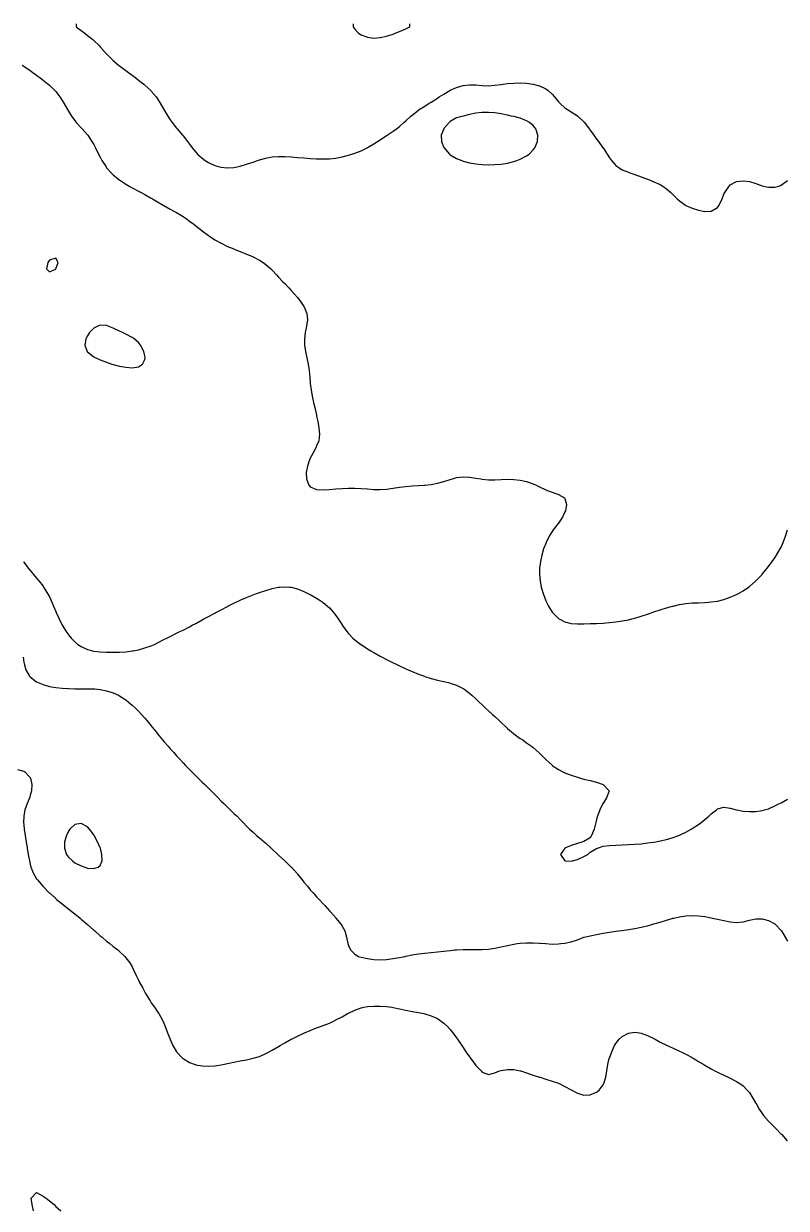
# Model space of a CAD drawing. Header units: inches. Extents: x 2679276 to 2679656, y 1246784 to 1247152.
# Drawn here: x 2679466.7 to 2679526.7, y 1247059 to 1247152 of the extents above; entities that cross this region are included whole.
import ezdxf

# ---------------------------------------------------------------- set-up
doc = ezdxf.new("R2010")
doc.units = ezdxf.units.IN
doc.header["$MEASUREMENT"] = 0
for name, color, linetype in [('434', 7, 'Continuous'), ('435', 7, 'Continuous'), ('436', 7, 'Continuous'), ('437', 7, 'Continuous'), ('438', 7, 'Continuous'), ('439', 7, 'Continuous'), ('440', 7, 'Continuous')]:
    doc.layers.add(name, color=color, linetype=linetype)

msp = doc.modelspace()

# ---------------------------------------------------------------- linework, layer by layer
at = {"layer": '434', "elevation": 434}
msp.add_lwpolyline([(2679492.623, 1247152), (2679492.623, 1247151.75), (2679492.75, 1247151.558), (2679493.026, 1247151.25), (2679493.25, 1247151.115), (2679493.75, 1247150.936), (2679494.25, 1247150.872), (2679494.75, 1247150.905), (2679495.25, 1247151.016), (2679495.75, 1247151.183), (2679495.91, 1247151.25), (2679496.25, 1247151.379), (2679496.75, 1247151.591), (2679497.068, 1247151.75), (2679497.068, 1247152)], dxfattribs=at)
at = {"layer": '435', "elevation": 435}
for points in [[(2679470.843, 1247152), (2679470.843, 1247151.75), (2679471.25, 1247151.453), (2679471.528, 1247151.25), (2679471.75, 1247151.084), (2679472.165, 1247150.75), (2679472.25, 1247150.674), (2679472.688, 1247150.25), (2679472.75, 1247150.181), (2679473.145, 1247149.75), (2679473.25, 1247149.626), (2679473.62, 1247149.25), (2679473.75, 1247149.122), (2679474.191, 1247148.75), (2679474.25, 1247148.702), (2679474.75, 1247148.336), (2679474.871, 1247148.25), (2679475.25, 1247147.965), (2679475.539, 1247147.75), (2679475.75, 1247147.575), (2679476.161, 1247147.25), (2679476.25, 1247147.166), (2679476.71, 1247146.75), (2679476.75, 1247146.707), (2679477.141, 1247146.25), (2679477.25, 1247146.102), (2679477.466, 1247145.75), (2679477.75, 1247145.258), (2679477.754, 1247145.25), (2679478.048, 1247144.75), (2679478.25, 1247144.457), (2679478.391, 1247144.25), (2679478.75, 1247143.795), (2679478.786, 1247143.75), (2679479.205, 1247143.25), (2679479.25, 1247143.194), (2679479.602, 1247142.75), (2679479.75, 1247142.549), (2679479.978, 1247142.25), (2679480.25, 1247141.914), (2679480.397, 1247141.75), (2679480.75, 1247141.426), (2679480.978, 1247141.25), (2679481.25, 1247141.088), (2679481.75, 1247140.861), (2679482.126, 1247140.75), (2679482.25, 1247140.721), (2679482.75, 1247140.675), (2679483.25, 1247140.702), (2679483.506, 1247140.75), (2679483.75, 1247140.805), (2679484.25, 1247140.964), (2679484.75, 1247141.137), (2679485.095, 1247141.25), (2679485.25, 1247141.303), (2679485.75, 1247141.441), (2679486.25, 1247141.532), (2679486.75, 1247141.574), (2679487.25, 1247141.572), (2679487.75, 1247141.54), (2679488.25, 1247141.496), (2679488.75, 1247141.452), (2679489.25, 1247141.415), (2679489.75, 1247141.389), (2679490.25, 1247141.38), (2679490.75, 1247141.396), (2679491.25, 1247141.446), (2679491.75, 1247141.536), (2679492.25, 1247141.665), (2679492.517, 1247141.75), (2679492.75, 1247141.827), (2679493.25, 1247142.019), (2679493.722, 1247142.25), (2679493.75, 1247142.265), (2679494.25, 1247142.552), (2679494.538, 1247142.75), (2679494.75, 1247142.887), (2679495.25, 1247143.23), (2679495.279, 1247143.25), (2679495.75, 1247143.546), (2679496.016, 1247143.75), (2679496.25, 1247143.928), (2679496.608, 1247144.25), (2679496.75, 1247144.374), (2679497.157, 1247144.75), (2679497.25, 1247144.826), (2679497.75, 1247145.208), (2679497.809, 1247145.25), (2679498.25, 1247145.525), (2679498.597, 1247145.75), (2679498.75, 1247145.846), (2679499.25, 1247146.162), (2679499.387, 1247146.25), (2679499.75, 1247146.471), (2679500.22, 1247146.75), (2679500.25, 1247146.768), (2679500.75, 1247146.993), (2679501.25, 1247147.147), (2679501.75, 1247147.208), (2679502.25, 1247147.193), (2679502.75, 1247147.144), (2679503.25, 1247147.124), (2679503.75, 1247147.16), (2679504.25, 1247147.229), (2679504.4, 1247147.25), (2679504.75, 1247147.294), (2679505.25, 1247147.335), (2679505.75, 1247147.344), (2679506.25, 1247147.318), (2679506.75, 1247147.253), (2679506.763, 1247147.25), (2679507.25, 1247147.11), (2679507.75, 1247146.879), (2679507.944, 1247146.75), (2679508.25, 1247146.462), (2679508.443, 1247146.25), (2679508.75, 1247145.871), (2679508.859, 1247145.75), (2679509.25, 1247145.398), (2679509.458, 1247145.25), (2679509.75, 1247145.083), (2679510.25, 1247144.762), (2679510.263, 1247144.75), (2679510.75, 1247144.3), (2679510.789, 1247144.25), (2679511.17, 1247143.75), (2679511.25, 1247143.645), (2679511.521, 1247143.25), (2679511.75, 1247142.937), (2679511.887, 1247142.75), (2679512.245, 1247142.25), (2679512.25, 1247142.242), (2679512.573, 1247141.75), (2679512.75, 1247141.472), (2679512.922, 1247141.25), (2679513.25, 1247140.87), (2679513.408, 1247140.75), (2679513.75, 1247140.532), (2679514.25, 1247140.326), (2679514.445, 1247140.25), (2679514.75, 1247140.149), (2679515.25, 1247139.965), (2679515.75, 1247139.78), (2679515.825, 1247139.75), (2679516.25, 1247139.588), (2679516.75, 1247139.369), (2679516.95, 1247139.25), (2679517.25, 1247139.042), (2679517.57, 1247138.75), (2679517.75, 1247138.57), (2679518.071, 1247138.25), (2679518.25, 1247138.087), (2679518.72, 1247137.75), (2679518.75, 1247137.731), (2679519.25, 1247137.504), (2679519.75, 1247137.353), (2679520.25, 1247137.258), (2679520.75, 1247137.27), (2679521.25, 1247137.573), (2679521.387, 1247137.75), (2679521.614, 1247138.25), (2679521.75, 1247138.616), (2679521.809, 1247138.75), (2679522.161, 1247139.25), (2679522.25, 1247139.336), (2679522.75, 1247139.593), (2679523.25, 1247139.66), (2679523.75, 1247139.597), (2679524.25, 1247139.454), (2679524.75, 1247139.274), (2679524.853, 1247139.25), (2679525.25, 1247139.161), (2679525.75, 1247139.168), (2679526.053, 1247139.25), (2679526.25, 1247139.322), (2679526.75, 1247139.678)], [(2679505.25, 1247141.176), (2679505.471, 1247141.25), (2679505.75, 1247141.35), (2679506.25, 1247141.612), (2679506.443, 1247141.75), (2679506.75, 1247142.084), (2679506.884, 1247142.25), (2679507.099, 1247142.75), (2679507.136, 1247143.25), (2679506.98, 1247143.75), (2679506.75, 1247144.014), (2679506.474, 1247144.25), (2679506.25, 1247144.374), (2679505.75, 1247144.574), (2679505.25, 1247144.704), (2679505.022, 1247144.75), (2679504.75, 1247144.819), (2679504.25, 1247144.921), (2679503.75, 1247144.989), (2679503.25, 1247145.022), (2679502.75, 1247145.012), (2679502.25, 1247144.962), (2679501.75, 1247144.878), (2679501.266, 1247144.75), (2679501.25, 1247144.747), (2679500.75, 1247144.6), (2679500.25, 1247144.326), (2679500.156, 1247144.25), (2679499.75, 1247143.774), (2679499.734, 1247143.75), (2679499.543, 1247143.25), (2679499.549, 1247142.75), (2679499.75, 1247142.266), (2679499.757, 1247142.25), (2679500.191, 1247141.75), (2679500.25, 1247141.705), (2679500.75, 1247141.402), (2679501.15, 1247141.25), (2679501.25, 1247141.211), (2679501.75, 1247141.077), (2679502.25, 1247140.991), (2679502.75, 1247140.94), (2679503.25, 1247140.921), (2679503.75, 1247140.933), (2679504.25, 1247140.976), (2679504.75, 1247141.054), (2679505.25, 1247141.176)]]:
    msp.add_lwpolyline(points, dxfattribs=at)
at = {"layer": '436', "elevation": 436}
for points in [[(2679466.613, 1247148.75), (2679466.75, 1247148.667), (2679467.25, 1247148.316), (2679467.337, 1247148.25), (2679467.75, 1247147.947), (2679468.014, 1247147.75), (2679468.25, 1247147.568), (2679468.649, 1247147.25), (2679468.75, 1247147.16), (2679469.175, 1247146.75), (2679469.25, 1247146.664), (2679469.571, 1247146.25), (2679469.75, 1247145.978), (2679469.889, 1247145.75), (2679470.177, 1247145.25), (2679470.25, 1247145.124), (2679470.485, 1247144.75), (2679470.75, 1247144.39), (2679470.868, 1247144.25), (2679471.25, 1247143.831), (2679471.324, 1247143.75), (2679471.75, 1247143.271), (2679471.766, 1247143.25), (2679472.099, 1247142.75), (2679472.25, 1247142.502), (2679472.376, 1247142.25), (2679472.623, 1247141.75), (2679472.75, 1247141.515), (2679472.88, 1247141.25), (2679473.201, 1247140.75), (2679473.25, 1247140.689), (2679473.63, 1247140.25), (2679473.75, 1247140.134), (2679474.217, 1247139.75), (2679474.25, 1247139.724), (2679474.75, 1247139.387), (2679475.011, 1247139.25), (2679475.25, 1247139.107), (2679475.75, 1247138.855), (2679475.96, 1247138.75), (2679476.25, 1247138.588), (2679476.75, 1247138.309), (2679476.845, 1247138.25), (2679477.25, 1247138.004), (2679477.699, 1247137.75), (2679477.75, 1247137.722), (2679478.25, 1247137.434), (2679478.594, 1247137.25), (2679478.75, 1247137.159), (2679479.25, 1247136.853), (2679479.417, 1247136.75), (2679479.75, 1247136.501), (2679480.106, 1247136.25), (2679480.25, 1247136.127), (2679480.737, 1247135.75), (2679480.75, 1247135.739), (2679481.25, 1247135.353), (2679481.408, 1247135.25), (2679481.75, 1247135.027), (2679482.25, 1247134.75), (2679482.25, 1247134.75), (2679482.75, 1247134.513), (2679483.25, 1247134.307), (2679483.406, 1247134.25), (2679483.75, 1247134.11), (2679484.25, 1247133.911), (2679484.65, 1247133.75), (2679484.75, 1247133.696), (2679485.25, 1247133.426), (2679485.559, 1247133.25), (2679485.75, 1247133.087), (2679486.146, 1247132.75), (2679486.25, 1247132.633), (2679486.612, 1247132.25), (2679486.75, 1247132.105), (2679487.078, 1247131.75), (2679487.25, 1247131.586), (2679487.557, 1247131.25), (2679487.75, 1247131.055), (2679488.017, 1247130.75), (2679488.25, 1247130.483), (2679488.435, 1247130.25), (2679488.75, 1247129.791), (2679488.776, 1247129.75), (2679488.981, 1247129.25), (2679489.025, 1247128.75), (2679488.946, 1247128.25), (2679488.845, 1247127.75), (2679488.785, 1247127.25), (2679488.798, 1247126.75), (2679488.872, 1247126.25), (2679488.972, 1247125.75), (2679489.072, 1247125.25), (2679489.15, 1247124.75), (2679489.205, 1247124.25), (2679489.25, 1247123.783), (2679489.253, 1247123.75), (2679489.313, 1247123.25), (2679489.402, 1247122.75), (2679489.513, 1247122.25), (2679489.627, 1247121.75), (2679489.736, 1247121.25), (2679489.75, 1247121.183), (2679489.838, 1247120.75), (2679489.928, 1247120.25), (2679489.971, 1247119.75), (2679489.915, 1247119.25), (2679489.75, 1247118.842), (2679489.715, 1247118.75), (2679489.444, 1247118.25), (2679489.25, 1247117.87), (2679489.196, 1247117.75), (2679489.023, 1247117.25), (2679488.931, 1247116.75), (2679488.944, 1247116.25), (2679489.138, 1247115.75), (2679489.25, 1247115.631), (2679489.75, 1247115.415), (2679490.25, 1247115.382), (2679490.75, 1247115.413), (2679491.25, 1247115.456), (2679491.75, 1247115.493), (2679492.25, 1247115.516), (2679492.75, 1247115.52), (2679493.25, 1247115.498), (2679493.75, 1247115.459), (2679494.25, 1247115.424), (2679494.75, 1247115.415), (2679495.25, 1247115.449), (2679495.75, 1247115.518), (2679496.25, 1247115.595), (2679496.75, 1247115.66), (2679497.25, 1247115.703), (2679497.75, 1247115.727), (2679498.181, 1247115.75), (2679498.25, 1247115.754), (2679498.75, 1247115.805), (2679499.25, 1247115.903), (2679499.75, 1247116.048), (2679500.25, 1247116.207), (2679500.412, 1247116.25), (2679500.75, 1247116.349), (2679501.25, 1247116.415), (2679501.75, 1247116.393), (2679502.25, 1247116.318), (2679502.647, 1247116.25), (2679502.75, 1247116.232), (2679503.25, 1247116.177), (2679503.75, 1247116.17), (2679504.25, 1247116.191), (2679504.75, 1247116.216), (2679505.25, 1247116.212), (2679505.75, 1247116.155), (2679506.25, 1247116.036), (2679506.75, 1247115.853), (2679506.987, 1247115.75), (2679507.25, 1247115.621), (2679507.75, 1247115.394), (2679508.108, 1247115.25), (2679508.25, 1247115.202), (2679508.75, 1247115.027), (2679509.216, 1247114.75), (2679509.25, 1247114.705), (2679509.387, 1247114.25), (2679509.297, 1247113.75), (2679509.25, 1247113.656), (2679509.062, 1247113.25), (2679508.75, 1247112.773), (2679508.735, 1247112.75), (2679508.338, 1247112.25), (2679508.25, 1247112.127), (2679508.009, 1247111.75), (2679507.776, 1247111.25), (2679507.75, 1247111.182), (2679507.585, 1247110.75), (2679507.439, 1247110.25), (2679507.33, 1247109.75), (2679507.264, 1247109.25), (2679507.252, 1247108.75), (2679507.299, 1247108.25), (2679507.396, 1247107.75), (2679507.539, 1247107.25), (2679507.723, 1247106.75), (2679507.75, 1247106.684), (2679507.961, 1247106.25), (2679508.25, 1247105.784), (2679508.279, 1247105.75), (2679508.75, 1247105.285), (2679508.81, 1247105.25), (2679509.25, 1247105.023), (2679509.75, 1247104.903), (2679510.25, 1247104.861), (2679510.75, 1247104.863), (2679511.25, 1247104.879), (2679511.75, 1247104.899), (2679512.25, 1247104.927), (2679512.75, 1247104.965), (2679513.25, 1247105.019), (2679513.75, 1247105.093), (2679514.25, 1247105.188), (2679514.512, 1247105.25), (2679514.75, 1247105.309), (2679515.25, 1247105.458), (2679515.75, 1247105.627), (2679516.101, 1247105.75), (2679516.25, 1247105.804), (2679516.75, 1247105.976), (2679517.25, 1247106.131), (2679517.7, 1247106.25), (2679517.75, 1247106.264), (2679518.25, 1247106.372), (2679518.75, 1247106.453), (2679519.25, 1247106.502), (2679519.75, 1247106.525), (2679520.25, 1247106.544), (2679520.75, 1247106.58), (2679521.25, 1247106.655), (2679521.637, 1247106.75), (2679521.75, 1247106.778), (2679522.25, 1247106.948), (2679522.75, 1247107.169), (2679522.899, 1247107.25), (2679523.25, 1247107.448), (2679523.684, 1247107.75), (2679523.75, 1247107.798), (2679524.25, 1247108.231), (2679524.269, 1247108.25), (2679524.744, 1247108.75), (2679524.75, 1247108.756), (2679525.158, 1247109.25), (2679525.25, 1247109.368), (2679525.541, 1247109.75), (2679525.75, 1247110.051), (2679525.889, 1247110.25), (2679526.181, 1247110.75), (2679526.25, 1247110.895), (2679526.414, 1247111.25), (2679526.597, 1247111.75), (2679526.75, 1247112.236)], [(2679469.25, 1247132.728), (2679469.271, 1247132.75), (2679469.431, 1247133.25), (2679469.25, 1247133.595), (2679468.75, 1247133.426), (2679468.642, 1247133.25), (2679468.537, 1247132.75), (2679468.75, 1247132.521), (2679469.25, 1247132.728)], [(2679475.75, 1247125.053), (2679476.076, 1247125.25), (2679476.25, 1247125.624), (2679476.275, 1247125.75), (2679476.25, 1247125.908), (2679476.176, 1247126.25), (2679475.914, 1247126.75), (2679475.75, 1247126.953), (2679475.423, 1247127.25), (2679475.25, 1247127.359), (2679474.75, 1247127.618), (2679474.496, 1247127.75), (2679474.25, 1247127.861), (2679473.75, 1247128.091), (2679473.36, 1247128.25), (2679473.25, 1247128.289), (2679472.75, 1247128.314), (2679472.559, 1247128.25), (2679472.25, 1247128.082), (2679471.909, 1247127.75), (2679471.75, 1247127.496), (2679471.615, 1247127.25), (2679471.525, 1247126.75), (2679471.717, 1247126.25), (2679471.75, 1247126.217), (2679472.25, 1247125.844), (2679472.404, 1247125.75), (2679472.75, 1247125.603), (2679473.25, 1247125.404), (2679473.66, 1247125.25), (2679473.75, 1247125.223), (2679474.25, 1247125.098), (2679474.75, 1247125.011), (2679475.25, 1247124.978), (2679475.75, 1247125.053)]]:
    msp.add_lwpolyline(points, dxfattribs=at)
at = {"layer": '437', "elevation": 437}
msp.add_lwpolyline([(2679466.711, 1247109.75), (2679466.75, 1247109.696), (2679467.095, 1247109.25), (2679467.25, 1247109.05), (2679467.503, 1247108.75), (2679467.75, 1247108.448), (2679467.918, 1247108.25), (2679468.25, 1247107.813), (2679468.296, 1247107.75), (2679468.615, 1247107.25), (2679468.75, 1247106.994), (2679468.871, 1247106.75), (2679469.087, 1247106.25), (2679469.25, 1247105.845), (2679469.29, 1247105.75), (2679469.514, 1247105.25), (2679469.75, 1247104.766), (2679469.759, 1247104.75), (2679470.074, 1247104.25), (2679470.25, 1247103.999), (2679470.46, 1247103.75), (2679470.75, 1247103.448), (2679470.997, 1247103.25), (2679471.25, 1247103.08), (2679471.75, 1247102.856), (2679472.139, 1247102.75), (2679472.25, 1247102.726), (2679472.75, 1247102.668), (2679473.25, 1247102.639), (2679473.75, 1247102.631), (2679474.25, 1247102.643), (2679474.75, 1247102.677), (2679475.25, 1247102.735), (2679475.337, 1247102.75), (2679475.75, 1247102.835), (2679476.25, 1247102.969), (2679476.75, 1247103.141), (2679477.002, 1247103.25), (2679477.25, 1247103.366), (2679477.75, 1247103.624), (2679477.987, 1247103.75), (2679478.25, 1247103.883), (2679478.75, 1247104.128), (2679478.999, 1247104.25), (2679479.25, 1247104.371), (2679479.75, 1247104.625), (2679479.978, 1247104.75), (2679480.25, 1247104.898), (2679480.75, 1247105.175), (2679480.885, 1247105.25), (2679481.25, 1247105.44), (2679481.75, 1247105.703), (2679481.841, 1247105.75), (2679482.25, 1247105.964), (2679482.75, 1247106.235), (2679482.78, 1247106.25), (2679483.25, 1247106.488), (2679483.75, 1247106.732), (2679483.792, 1247106.75), (2679484.25, 1247106.944), (2679484.75, 1247107.149), (2679485.015, 1247107.25), (2679485.25, 1247107.335), (2679485.75, 1247107.495), (2679486.25, 1247107.636), (2679486.75, 1247107.743), (2679486.848, 1247107.75), (2679487.25, 1247107.78), (2679487.624, 1247107.75), (2679487.75, 1247107.738), (2679488.25, 1247107.606), (2679488.75, 1247107.404), (2679489.064, 1247107.25), (2679489.25, 1247107.159), (2679489.75, 1247106.877), (2679489.947, 1247106.75), (2679490.25, 1247106.544), (2679490.606, 1247106.25), (2679490.75, 1247106.115), (2679491.073, 1247105.75), (2679491.25, 1247105.519), (2679491.436, 1247105.25), (2679491.75, 1247104.775), (2679491.766, 1247104.75), (2679492.128, 1247104.25), (2679492.25, 1247104.108), (2679492.591, 1247103.75), (2679492.75, 1247103.611), (2679493.219, 1247103.25), (2679493.25, 1247103.229), (2679493.75, 1247102.904), (2679494.002, 1247102.75), (2679494.25, 1247102.605), (2679494.75, 1247102.325), (2679494.894, 1247102.25), (2679495.25, 1247102.057), (2679495.75, 1247101.811), (2679495.887, 1247101.75), (2679496.25, 1247101.564), (2679496.75, 1247101.333), (2679496.952, 1247101.25), (2679497.25, 1247101.111), (2679497.75, 1247100.909), (2679498.213, 1247100.75), (2679498.25, 1247100.736), (2679498.75, 1247100.576), (2679499.25, 1247100.448), (2679499.75, 1247100.339), (2679500.11, 1247100.25), (2679500.25, 1247100.216), (2679500.75, 1247100.045), (2679501.25, 1247099.79), (2679501.305, 1247099.75), (2679501.75, 1247099.421), (2679501.939, 1247099.25), (2679502.25, 1247098.973), (2679502.48, 1247098.75), (2679502.75, 1247098.502), (2679503.021, 1247098.25), (2679503.25, 1247098.043), (2679503.571, 1247097.75), (2679503.75, 1247097.58), (2679504.104, 1247097.25), (2679504.25, 1247097.103), (2679504.633, 1247096.75), (2679504.75, 1247096.636), (2679505.224, 1247096.25), (2679505.25, 1247096.228), (2679505.75, 1247095.871), (2679505.939, 1247095.75), (2679506.25, 1247095.525), (2679506.637, 1247095.25), (2679506.75, 1247095.152), (2679507.211, 1247094.75), (2679507.25, 1247094.709), (2679507.712, 1247094.25), (2679507.75, 1247094.211), (2679508.25, 1247093.763), (2679508.267, 1247093.75), (2679508.75, 1247093.431), (2679509.081, 1247093.25), (2679509.25, 1247093.172), (2679509.75, 1247092.975), (2679510.25, 1247092.811), (2679510.473, 1247092.75), (2679510.75, 1247092.675), (2679511.25, 1247092.551), (2679511.75, 1247092.419), (2679512.25, 1247092.255), (2679512.265, 1247092.25), (2679512.728, 1247091.75), (2679512.557, 1247091.25), (2679512.25, 1247090.76), (2679512.246, 1247090.75), (2679511.995, 1247090.25), (2679511.818, 1247089.75), (2679511.75, 1247089.504), (2679511.679, 1247089.25), (2679511.542, 1247088.75), (2679511.347, 1247088.25), (2679511.25, 1247088.068), (2679510.75, 1247087.772), (2679510.677, 1247087.75), (2679510.25, 1247087.611), (2679509.75, 1247087.46), (2679509.254, 1247087.25), (2679509.25, 1247087.246), (2679508.91, 1247086.75), (2679509.247, 1247086.25), (2679509.25, 1247086.249), (2679509.75, 1247086.233), (2679509.845, 1247086.25), (2679510.25, 1247086.367), (2679510.75, 1247086.585), (2679511.069, 1247086.75), (2679511.25, 1247086.925), (2679511.75, 1247087.224), (2679511.817, 1247087.25), (2679512.25, 1247087.391), (2679512.75, 1247087.451), (2679513.25, 1247087.48), (2679513.75, 1247087.5), (2679514.25, 1247087.522), (2679514.75, 1247087.553), (2679515.25, 1247087.596), (2679515.75, 1247087.652), (2679516.25, 1247087.722), (2679516.411, 1247087.75), (2679516.75, 1247087.811), (2679517.25, 1247087.926), (2679517.75, 1247088.076), (2679518.209, 1247088.25), (2679518.25, 1247088.269), (2679518.75, 1247088.514), (2679519.184, 1247088.75), (2679519.25, 1247088.792), (2679519.75, 1247089.11), (2679519.961, 1247089.25), (2679520.25, 1247089.489), (2679520.575, 1247089.75), (2679520.75, 1247089.942), (2679521.157, 1247090.25), (2679521.25, 1247090.341), (2679521.75, 1247090.471), (2679522.25, 1247090.387), (2679522.75, 1247090.251), (2679522.753, 1247090.25), (2679523.25, 1247090.159), (2679523.75, 1247090.118), (2679524.25, 1247090.129), (2679524.75, 1247090.198), (2679524.93, 1247090.25), (2679525.25, 1247090.343), (2679525.75, 1247090.558), (2679526.125, 1247090.75), (2679526.25, 1247090.819), (2679526.75, 1247091.087)], dxfattribs=at)
at = {"layer": '438', "elevation": 438}
for points in [[(2679466.698, 1247102.25), (2679466.75, 1247101.866), (2679466.769, 1247101.75), (2679466.908, 1247101.25), (2679467.198, 1247100.75), (2679467.25, 1247100.694), (2679467.75, 1247100.309), (2679467.861, 1247100.25), (2679468.25, 1247100.091), (2679468.75, 1247099.952), (2679469.25, 1247099.862), (2679469.75, 1247099.807), (2679470.25, 1247099.778), (2679470.75, 1247099.767), (2679471.25, 1247099.767), (2679471.75, 1247099.768), (2679472.25, 1247099.756), (2679472.323, 1247099.75), (2679472.75, 1247099.711), (2679473.25, 1247099.613), (2679473.75, 1247099.446), (2679474.169, 1247099.25), (2679474.25, 1247099.207), (2679474.75, 1247098.887), (2679474.929, 1247098.75), (2679475.25, 1247098.488), (2679475.507, 1247098.25), (2679475.75, 1247098.011), (2679475.994, 1247097.75), (2679476.25, 1247097.459), (2679476.426, 1247097.25), (2679476.75, 1247096.851), (2679476.831, 1247096.75), (2679477.234, 1247096.25), (2679477.25, 1247096.231), (2679477.649, 1247095.75), (2679477.75, 1247095.63), (2679478.078, 1247095.25), (2679478.25, 1247095.049), (2679478.519, 1247094.75), (2679478.75, 1247094.488), (2679478.975, 1247094.25), (2679479.25, 1247093.952), (2679479.448, 1247093.75), (2679479.75, 1247093.434), (2679479.933, 1247093.25), (2679480.25, 1247092.929), (2679480.434, 1247092.75), (2679480.75, 1247092.442), (2679480.954, 1247092.25), (2679481.25, 1247091.961), (2679481.467, 1247091.75), (2679481.75, 1247091.461), (2679481.957, 1247091.25), (2679482.25, 1247090.947), (2679482.448, 1247090.75), (2679482.75, 1247090.453), (2679482.968, 1247090.25), (2679483.25, 1247089.98), (2679483.493, 1247089.75), (2679483.75, 1247089.49), (2679483.986, 1247089.25), (2679484.25, 1247088.976), (2679484.478, 1247088.75), (2679484.75, 1247088.49), (2679485.026, 1247088.25), (2679485.25, 1247088.056), (2679485.616, 1247087.75), (2679485.75, 1247087.633), (2679486.174, 1247087.25), (2679486.25, 1247087.179), (2679486.705, 1247086.75), (2679486.75, 1247086.707), (2679487.247, 1247086.25), (2679487.25, 1247086.247), (2679487.75, 1247085.766), (2679487.766, 1247085.75), (2679488.217, 1247085.25), (2679488.25, 1247085.209), (2679488.623, 1247084.75), (2679488.75, 1247084.583), (2679489.03, 1247084.25), (2679489.25, 1247083.981), (2679489.465, 1247083.75), (2679489.75, 1247083.428), (2679489.925, 1247083.25), (2679490.25, 1247082.885), (2679490.384, 1247082.75), (2679490.75, 1247082.328), (2679490.83, 1247082.25), (2679491.25, 1247081.765), (2679491.266, 1247081.75), (2679491.682, 1247081.25), (2679491.75, 1247081.119), (2679491.955, 1247080.75), (2679492.087, 1247080.25), (2679492.195, 1247079.75), (2679492.25, 1247079.607), (2679492.41, 1247079.25), (2679492.75, 1247078.932), (2679493.038, 1247078.75), (2679493.25, 1247078.681), (2679493.75, 1247078.571), (2679494.25, 1247078.509), (2679494.75, 1247078.488), (2679495.25, 1247078.511), (2679495.75, 1247078.575), (2679496.25, 1247078.664), (2679496.681, 1247078.75), (2679496.75, 1247078.768), (2679497.25, 1247078.875), (2679497.75, 1247078.949), (2679498.25, 1247079.005), (2679498.75, 1247079.052), (2679499.25, 1247079.103), (2679499.75, 1247079.16), (2679500.25, 1247079.217), (2679500.599, 1247079.25), (2679500.75, 1247079.263), (2679501.25, 1247079.287), (2679501.75, 1247079.294), (2679502.25, 1247079.293), (2679502.75, 1247079.298), (2679503.25, 1247079.326), (2679503.75, 1247079.389), (2679504.25, 1247079.484), (2679504.75, 1247079.603), (2679505.25, 1247079.716), (2679505.492, 1247079.75), (2679505.75, 1247079.783), (2679506.25, 1247079.806), (2679506.75, 1247079.799), (2679507.25, 1247079.776), (2679507.742, 1247079.75), (2679507.75, 1247079.749), (2679508.25, 1247079.719), (2679508.75, 1247079.724), (2679508.925, 1247079.75), (2679509.25, 1247079.784), (2679509.75, 1247079.895), (2679510.25, 1247080.057), (2679510.75, 1247080.244), (2679510.767, 1247080.25), (2679511.25, 1247080.365), (2679511.75, 1247080.472), (2679512.25, 1247080.565), (2679512.75, 1247080.646), (2679513.25, 1247080.719), (2679513.465, 1247080.75), (2679513.75, 1247080.787), (2679514.25, 1247080.856), (2679514.75, 1247080.934), (2679515.25, 1247081.03), (2679515.75, 1247081.152), (2679516.078, 1247081.25), (2679516.25, 1247081.298), (2679516.75, 1247081.447), (2679517.25, 1247081.598), (2679517.75, 1247081.738), (2679517.803, 1247081.75), (2679518.25, 1247081.843), (2679518.75, 1247081.919), (2679519.25, 1247081.953), (2679519.75, 1247081.938), (2679520.25, 1247081.876), (2679520.75, 1247081.773), (2679520.844, 1247081.75), (2679521.25, 1247081.668), (2679521.75, 1247081.563), (2679522.25, 1247081.464), (2679522.75, 1247081.407), (2679523.25, 1247081.457), (2679523.75, 1247081.589), (2679524.25, 1247081.693), (2679524.75, 1247081.697), (2679525.25, 1247081.572), (2679525.75, 1247081.305), (2679525.811, 1247081.25), (2679526.25, 1247080.788), (2679526.275, 1247080.75), (2679526.557, 1247080.25), (2679526.75, 1247079.946)], [(2679472.25, 1247085.638), (2679472.592, 1247085.75), (2679472.75, 1247085.877), (2679472.893, 1247086.25), (2679472.883, 1247086.75), (2679472.758, 1247087.25), (2679472.75, 1247087.268), (2679472.531, 1247087.75), (2679472.27, 1247088.25), (2679472.25, 1247088.282), (2679471.9, 1247088.75), (2679471.75, 1247088.911), (2679471.25, 1247089.189), (2679470.75, 1247089.096), (2679470.37, 1247088.75), (2679470.25, 1247088.587), (2679470.083, 1247088.25), (2679469.945, 1247087.75), (2679469.937, 1247087.25), (2679470.109, 1247086.75), (2679470.25, 1247086.55), (2679470.56, 1247086.25), (2679470.75, 1247086.107), (2679471.25, 1247085.846), (2679471.543, 1247085.75), (2679471.75, 1247085.682), (2679472.25, 1247085.638)]]:
    msp.add_lwpolyline(points, dxfattribs=at)
at = {"layer": '439', "elevation": 439}
msp.add_lwpolyline([(2679466.25, 1247093.432), (2679466.75, 1247093.291), (2679466.816, 1247093.25), (2679467.25, 1247092.788), (2679467.268, 1247092.75), (2679467.373, 1247092.25), (2679467.34, 1247091.75), (2679467.25, 1247091.413), (2679467.203, 1247091.25), (2679466.994, 1247090.75), (2679466.832, 1247090.25), (2679466.75, 1247089.766), (2679466.747, 1247089.75), (2679466.725, 1247089.25), (2679466.75, 1247089.071), (2679466.774, 1247088.75), (2679466.846, 1247088.25), (2679466.926, 1247087.75), (2679467.005, 1247087.25), (2679467.084, 1247086.75), (2679467.177, 1247086.25), (2679467.25, 1247085.983), (2679467.305, 1247085.75), (2679467.497, 1247085.25), (2679467.75, 1247084.84), (2679467.808, 1247084.75), (2679468.227, 1247084.25), (2679468.25, 1247084.226), (2679468.726, 1247083.75), (2679468.75, 1247083.727), (2679469.25, 1247083.281), (2679469.287, 1247083.25), (2679469.75, 1247082.871), (2679469.906, 1247082.75), (2679470.25, 1247082.479), (2679470.546, 1247082.25), (2679470.75, 1247082.084), (2679471.164, 1247081.75), (2679471.25, 1247081.675), (2679471.75, 1247081.251), (2679471.751, 1247081.25), (2679472.25, 1247080.807), (2679472.319, 1247080.75), (2679472.75, 1247080.365), (2679472.89, 1247080.25), (2679473.25, 1247079.94), (2679473.492, 1247079.75), (2679473.75, 1247079.533), (2679474.117, 1247079.25), (2679474.25, 1247079.125), (2679474.668, 1247078.75), (2679474.75, 1247078.645), (2679475.069, 1247078.25), (2679475.25, 1247077.916), (2679475.344, 1247077.75), (2679475.58, 1247077.25), (2679475.75, 1247076.884), (2679475.815, 1247076.75), (2679476.083, 1247076.25), (2679476.25, 1247075.94), (2679476.361, 1247075.75), (2679476.661, 1247075.25), (2679476.75, 1247075.109), (2679477.005, 1247074.75), (2679477.25, 1247074.386), (2679477.342, 1247074.25), (2679477.634, 1247073.75), (2679477.75, 1247073.512), (2679477.856, 1247073.25), (2679478.042, 1247072.75), (2679478.233, 1247072.25), (2679478.25, 1247072.212), (2679478.452, 1247071.75), (2679478.749, 1247071.25), (2679478.75, 1247071.248), (2679479.218, 1247070.75), (2679479.25, 1247070.724), (2679479.75, 1247070.422), (2679480.211, 1247070.25), (2679480.25, 1247070.237), (2679480.75, 1247070.139), (2679481.25, 1247070.112), (2679481.75, 1247070.145), (2679482.25, 1247070.224), (2679482.377, 1247070.25), (2679482.75, 1247070.332), (2679483.25, 1247070.442), (2679483.75, 1247070.538), (2679484.25, 1247070.632), (2679484.75, 1247070.745), (2679484.766, 1247070.75), (2679485.25, 1247070.893), (2679485.75, 1247071.108), (2679486.01, 1247071.25), (2679486.25, 1247071.374), (2679486.75, 1247071.671), (2679486.88, 1247071.75), (2679487.25, 1247071.956), (2679487.75, 1247072.242), (2679487.765, 1247072.25), (2679488.25, 1247072.482), (2679488.75, 1247072.729), (2679488.795, 1247072.75), (2679489.25, 1247072.929), (2679489.75, 1247073.125), (2679490.061, 1247073.25), (2679490.25, 1247073.317), (2679490.75, 1247073.51), (2679491.237, 1247073.75), (2679491.25, 1247073.756), (2679491.75, 1247074.009), (2679492.171, 1247074.25), (2679492.25, 1247074.289), (2679492.75, 1247074.516), (2679493.25, 1247074.702), (2679493.459, 1247074.75), (2679493.75, 1247074.803), (2679494.25, 1247074.841), (2679494.75, 1247074.836), (2679495.25, 1247074.798), (2679495.652, 1247074.75), (2679495.75, 1247074.733), (2679496.25, 1247074.627), (2679496.75, 1247074.518), (2679497.25, 1247074.42), (2679497.75, 1247074.332), (2679498.167, 1247074.25), (2679498.25, 1247074.23), (2679498.75, 1247074.072), (2679499.25, 1247073.855), (2679499.428, 1247073.75), (2679499.75, 1247073.511), (2679500.042, 1247073.25), (2679500.25, 1247073.012), (2679500.462, 1247072.75), (2679500.75, 1247072.341), (2679500.815, 1247072.25), (2679501.146, 1247071.75), (2679501.25, 1247071.594), (2679501.483, 1247071.25), (2679501.75, 1247070.857), (2679501.833, 1247070.75), (2679502.2, 1247070.25), (2679502.25, 1247070.173), (2679502.673, 1247069.75), (2679502.75, 1247069.655), (2679503.25, 1247069.476), (2679503.75, 1247069.602), (2679504.106, 1247069.75), (2679504.25, 1247069.785), (2679504.75, 1247069.874), (2679505.25, 1247069.861), (2679505.75, 1247069.763), (2679505.793, 1247069.75), (2679506.25, 1247069.589), (2679506.75, 1247069.416), (2679507.25, 1247069.266), (2679507.309, 1247069.25), (2679507.75, 1247069.106), (2679508.25, 1247068.949), (2679508.75, 1247068.776), (2679508.815, 1247068.75), (2679509.25, 1247068.539), (2679509.75, 1247068.275), (2679509.803, 1247068.25), (2679510.25, 1247068.016), (2679510.75, 1247067.857), (2679511.25, 1247067.865), (2679511.75, 1247068.088), (2679511.94, 1247068.25), (2679512.25, 1247068.653), (2679512.304, 1247068.75), (2679512.461, 1247069.25), (2679512.544, 1247069.75), (2679512.628, 1247070.25), (2679512.746, 1247070.75), (2679512.75, 1247070.76), (2679512.939, 1247071.25), (2679513.163, 1247071.75), (2679513.25, 1247071.899), (2679513.522, 1247072.25), (2679513.75, 1247072.456), (2679514.25, 1247072.721), (2679514.427, 1247072.75), (2679514.75, 1247072.784), (2679515.115, 1247072.75), (2679515.25, 1247072.729), (2679515.75, 1247072.543), (2679516.25, 1247072.302), (2679516.353, 1247072.25), (2679516.75, 1247072.008), (2679517.25, 1247071.763), (2679517.281, 1247071.75), (2679517.75, 1247071.534), (2679518.25, 1247071.315), (2679518.391, 1247071.25), (2679518.75, 1247071.069), (2679519.25, 1247070.797), (2679519.33, 1247070.75), (2679519.75, 1247070.497), (2679520.164, 1247070.25), (2679520.25, 1247070.197), (2679520.75, 1247069.906), (2679521.046, 1247069.75), (2679521.25, 1247069.644), (2679521.75, 1247069.408), (2679522.091, 1247069.25), (2679522.25, 1247069.177), (2679522.75, 1247068.916), (2679523.005, 1247068.75), (2679523.25, 1247068.573), (2679523.579, 1247068.25), (2679523.75, 1247068.048), (2679523.948, 1247067.75), (2679524.242, 1247067.25), (2679524.25, 1247067.236), (2679524.511, 1247066.75), (2679524.75, 1247066.403), (2679524.855, 1247066.25), (2679525.25, 1247065.804), (2679525.297, 1247065.75), (2679525.75, 1247065.299), (2679525.797, 1247065.25), (2679526.25, 1247064.79), (2679526.287, 1247064.75), (2679526.717, 1247064.25)], dxfattribs=at)
at = {"layer": '440', "elevation": 440}
msp.add_lwpolyline([(2679467.5, 1247058.75), (2679467.408, 1247059.25), (2679467.319, 1247059.75), (2679467.75, 1247060.189), (2679468.25, 1247059.918), (2679468.499, 1247059.75), (2679468.75, 1247059.552), (2679469.134, 1247059.25), (2679469.25, 1247059.113), (2679469.65, 1247058.75)], dxfattribs=at)

doc.saveas('drawing.dxf')
